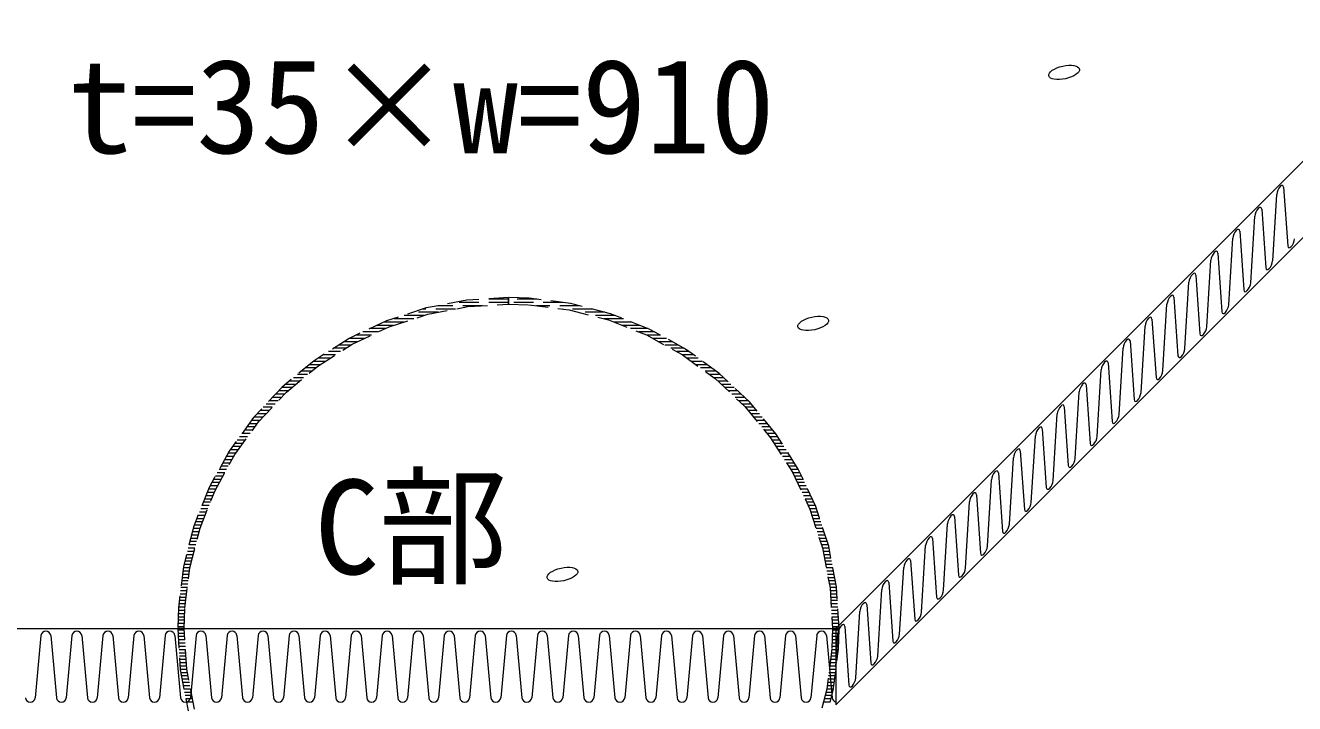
# Model space of a CAD drawing. Units: millimetres, scale not verified. Extents: x -840 to 840, y -594 to 594.
# Drawn here: x -58.6 to 96.5, y 79.2 to 162 of the extents above; entities that cross this region are included whole.
import ezdxf
from ezdxf.enums import TextEntityAlignment as Align

# ---------------------------------------------------------------- set-up
doc = ezdxf.new("R2010")
doc.units = ezdxf.units.MM
doc.header["$LTSCALE"] = 2
doc.linetypes.add('DASHED1', pattern=[1.8, 1.2, -0.6])
for name, color, linetype, lineweight in [('0-2_断熱材', 4, 'Continuous', 9), ('0-4_部材(ﾋﾞｽ類)', 7, 'Continuous', 9), ('0-8_文字', 5, 'Continuous', 9), ('1-0_かくれ線', 5, 'DASHED1', 9)]:
    doc.layers.add(name, color=color, linetype=linetype, lineweight=lineweight)
doc.styles.add('ＭＳ ゴシック', font='')
doc.styles.get('ＭＳ ゴシック').set_extended_font_data('MS Gothic')

msp = doc.modelspace()

# ---------------------------------------------------------------- linework, layer by layer
at = {"layer": '0-2_断熱材', "color": 7}
for p, q in [((40.438, 88.412), (121.52, 169.494)), ((40.438, 79.079), (121.119, 159.759)), ((-405.562, 88.412), (40.438, 88.412)), ((40.438, 88.412), (40.438, 79.079))]:
    msp.add_line(p, q, dxfattribs=at)
at = {"layer": '0-2_断熱材'}
for p, q in [((93.799, 133.293), (94.291, 141.41)), ((95.137, 142.271), (95.633, 135.113)), ((92.457, 139.591), (92.952, 132.433)), ((91.119, 130.613), (91.611, 138.73)), ((89.776, 136.91), (90.272, 129.752)), ((88.439, 127.933), (88.93, 136.05)), ((85.758, 125.252), (86.25, 133.369)), ((87.096, 134.23), (87.591, 127.072)), ((83.078, 122.572), (83.57, 130.689)), ((84.415, 131.55), (84.911, 124.392)), ((81.735, 128.869), (82.231, 121.711)), ((80.398, 119.891), (80.889, 128.009)), ((79.055, 126.189), (79.55, 119.031)), ((77.717, 117.211), (78.209, 125.328)), ((75.037, 114.531), (75.528, 122.648)), ((76.374, 123.508), (76.87, 116.35)), ((72.356, 111.85), (72.848, 119.967)), ((73.694, 120.828), (74.19, 113.67)), ((71.014, 118.148), (71.509, 110.99)), ((69.676, 109.17), (70.168, 117.287)), ((68.333, 115.467), (68.829, 108.309)), ((66.996, 106.49), (67.487, 114.607)), ((64.315, 103.809), (64.807, 111.926)), ((65.653, 112.787), (66.149, 105.629)), ((62.973, 110.107), (63.468, 102.949)), ((61.635, 101.129), (62.127, 109.246)), ((60.292, 107.426), (60.788, 100.268)), ((58.955, 98.449), (59.446, 106.566)), ((56.274, 95.768), (56.766, 103.885)), ((57.612, 104.746), (58.108, 97.588)), ((53.594, 93.088), (54.086, 101.205)), ((54.932, 102.066), (55.427, 94.908)), ((52.251, 99.385), (52.747, 92.227)), ((50.914, 90.408), (51.405, 98.525)), ((49.571, 96.705), (50.066, 89.547)), ((48.233, 87.727), (48.725, 95.844)), ((45.553, 85.047), (46.045, 93.164)), ((46.89, 94.025), (47.386, 86.867)), ((42.873, 82.366), (43.364, 90.484)), ((44.21, 91.344), (44.706, 84.186)), ((41.53, 88.664), (42.025, 81.506)), ((-56.67, 87.541), (-57.364, 79.949)), ((-55.469, 87.541), (-54.775, 79.949)), ((-52.88, 87.541), (-53.573, 79.949)), ((-51.678, 87.541), (-50.984, 79.949)), ((-49.089, 87.541), (-49.783, 79.949)), ((-47.887, 87.541), (-47.194, 79.949)), ((-45.299, 87.541), (-45.992, 79.949)), ((-44.097, 87.541), (-43.403, 79.949)), ((-41.508, 87.541), (-42.201, 79.949)), ((-40.306, 87.541), (-39.613, 79.949)), ((-37.717, 87.541), (-38.411, 79.949)), ((-36.516, 87.541), (-35.822, 79.949)), ((-33.927, 87.541), (-34.62, 79.949)), ((-32.725, 87.541), (-32.032, 79.949)), ((-30.136, 87.541), (-30.83, 79.949)), ((-28.934, 87.541), (-28.241, 79.949)), ((-26.346, 87.541), (-27.039, 79.949)), ((-25.144, 87.541), (-24.45, 79.949)), ((-22.555, 87.541), (-23.248, 79.949)), ((-21.353, 87.541), (-20.66, 79.949)), ((-18.764, 87.541), (-19.458, 79.949)), ((-17.563, 87.541), (-16.869, 79.949)), ((-14.974, 87.541), (-15.667, 79.949)), ((-13.772, 87.541), (-13.079, 79.949)), ((-11.183, 87.541), (-11.877, 79.949)), ((-9.981, 87.541), (-9.288, 79.949)), ((-7.393, 87.541), (-8.086, 79.949)), ((-6.191, 87.541), (-5.497, 79.949)), ((-3.602, 87.541), (-4.295, 79.949)), ((-2.4, 87.541), (-1.707, 79.949)), ((0.189, 87.541), (-0.505, 79.949)), ((1.39, 87.541), (2.084, 79.949)), ((3.979, 87.541), (3.286, 79.949)), ((5.181, 87.541), (5.874, 79.949)), ((7.77, 87.541), (7.076, 79.949)), ((8.972, 87.541), (9.665, 79.949)), ((11.56, 87.541), (10.867, 79.949)), ((12.762, 87.541), (13.456, 79.949)), ((15.351, 87.541), (14.657, 79.949)), ((16.553, 87.541), (17.246, 79.949)), ((19.142, 87.541), (18.448, 79.949)), ((20.343, 87.541), (21.037, 79.949)), ((22.932, 87.541), (22.239, 79.949)), ((24.134, 87.541), (24.827, 79.949)), ((26.723, 87.541), (26.029, 79.949)), ((27.925, 87.541), (28.618, 79.949)), ((30.513, 87.541), (29.82, 79.949)), ((31.715, 87.541), (32.409, 79.949)), ((34.304, 87.541), (33.61, 79.949)), ((35.506, 87.541), (36.199, 79.949)), ((38.095, 87.541), (37.401, 79.949)), ((39.296, 87.541), (39.99, 79.949)), ((40.438, 83.745), (40.684, 87.803))]:
    msp.add_line(p, q, dxfattribs=at)
for centre, start, end in [((-56.069, 87.485), 5.35135, 174.64865), ((-52.279, 87.485), 5.35135, 174.64865), ((-48.488, 87.485), 5.35135, 174.64865), ((-44.698, 87.485), 5.35135, 174.64865), ((-40.907, 87.485), 5.35135, 174.64865), ((-37.116, 87.485), 5.35135, 174.64865), ((-33.326, 87.485), 5.35135, 174.64865), ((-29.535, 87.485), 5.35135, 174.64865), ((-25.745, 87.485), 5.35135, 174.64865), ((-21.954, 87.485), 5.35135, 174.64865), ((-18.163, 87.485), 5.35135, 174.64865), ((-14.373, 87.485), 5.35135, 174.64865), ((-10.582, 87.485), 5.35135, 174.64865), ((-6.792, 87.485), 5.35135, 174.64865), ((-3.001, 87.485), 5.35135, 174.64865), ((0.789, 87.485), 5.35135, 174.64865), ((4.58, 87.485), 5.35135, 174.64865), ((8.371, 87.485), 5.35135, 174.64865), ((12.161, 87.485), 5.35135, 174.64865), ((15.952, 87.485), 5.35135, 174.64865), ((19.742, 87.485), 5.35135, 174.64865), ((23.533, 87.485), 5.35135, 174.64865), ((27.324, 87.485), 5.35135, 174.64865), ((31.114, 87.485), 5.35135, 174.64865), ((34.905, 87.485), 5.35135, 174.64865), ((38.695, 87.485), 5.35135, 174.64865), ((-57.965, 80.006), 185.35135, 354.64865), ((-54.174, 80.006), 185.35135, 354.64865), ((-50.384, 80.006), 185.35135, 354.64865), ((-46.593, 80.006), 185.35135, 354.64865), ((-42.802, 80.006), 185.35135, 354.64865), ((-39.012, 80.006), 185.35135, 354.64865), ((-35.221, 80.006), 185.35135, 354.64865), ((-31.431, 80.006), 185.35135, 354.64865), ((-27.64, 80.006), 185.35135, 354.64865), ((-23.849, 80.006), 185.35135, 354.64865), ((-20.059, 80.006), 185.35135, 354.64865), ((-16.268, 80.006), 185.35135, 354.64865), ((-12.478, 80.006), 185.35135, 354.64865), ((-8.687, 80.006), 185.35135, 354.64865), ((-4.896, 80.006), 185.35135, 354.64865), ((-1.106, 80.006), 185.35135, 354.64865), ((2.685, 80.006), 185.35135, 354.64865), ((6.475, 80.006), 185.35135, 354.64865), ((10.266, 80.006), 185.35135, 354.64865), ((14.057, 80.006), 185.35135, 354.64865), ((17.847, 80.006), 185.35135, 354.64865), ((21.638, 80.006), 185.35135, 354.64865), ((25.428, 80.006), 185.35135, 354.64865), ((29.219, 80.006), 185.35135, 354.64865), ((33.01, 80.006), 185.35135, 354.64865), ((36.8, 80.006), 185.35135, 354.64865), ((40.591, 80.006), 185.35135, 255.34695)]:
    msp.add_arc(centre, 0.604, start, end, dxfattribs=at)
for centre, major_axis in [((94.715, 141.761), (-0.302, -0.729)), ((92.034, 139.081), (-0.302, -0.729)), ((89.354, 136.401), (-0.302, -0.729)), ((96.055, 135.623), (0.302, 0.729)), ((86.674, 133.72), (-0.302, -0.729)), ((83.993, 131.04), (-0.302, -0.729)), ((93.374, 132.942), (0.302, 0.729)), ((90.694, 130.262), (0.302, 0.729)), ((81.313, 128.36), (-0.302, -0.729)), ((88.014, 127.581), (0.302, 0.729)), ((78.632, 125.679), (-0.302, -0.729)), ((85.333, 124.901), (0.302, 0.729)), ((75.952, 122.999), (-0.302, -0.729)), ((82.653, 122.221), (0.302, 0.729)), ((73.272, 120.319), (-0.302, -0.729)), ((79.973, 119.54), (0.302, 0.729)), ((70.591, 117.638), (-0.302, -0.729)), ((77.292, 116.86), (0.302, 0.729)), ((67.911, 114.958), (-0.302, -0.729)), ((74.612, 114.18), (0.302, 0.729)), ((65.231, 112.277), (-0.302, -0.729)), ((71.932, 111.499), (0.302, 0.729)), ((62.55, 109.597), (-0.302, -0.729)), ((69.251, 108.819), (0.302, 0.729)), ((59.87, 106.917), (-0.302, -0.729)), ((66.571, 106.139), (0.302, 0.729)), ((57.19, 104.236), (-0.302, -0.729)), ((54.509, 101.556), (-0.302, -0.729)), ((63.891, 103.458), (0.302, 0.729)), ((61.21, 100.778), (0.302, 0.729)), ((51.829, 98.876), (-0.302, -0.729)), ((58.53, 98.098), (0.302, 0.729)), ((49.149, 96.195), (-0.302, -0.729)), ((55.849, 95.417), (0.302, 0.729)), ((46.468, 93.515), (-0.302, -0.729)), ((53.169, 92.737), (0.302, 0.729)), ((43.788, 90.835), (-0.302, -0.729)), ((50.489, 90.056), (0.302, 0.729)), ((41.107, 88.154), (-0.302, -0.729)), ((47.808, 87.376), (0.302, 0.729)), ((45.128, 84.696), (0.302, 0.729)), ((42.448, 82.015), (0.302, 0.729))]:
    msp.add_ellipse(centre, major_axis=major_axis, ratio=0.414214, start_param=2.5013292, end_param=5.3772491, dxfattribs=at)
at = {"layer": '0-4_部材(ﾋﾞｽ類)'}
for centre in [(68.32, 156.294), (37.679, 125.653), (7.038, 95.012)]:
    msp.add_ellipse(centre, major_axis=(-1.871, -0.415), ratio=0.414214, dxfattribs=at)
at = {"layer": '1-0_かくれ線', "color": 3}
for p, q in [((-6.034, 127.412), (-10.011, 127.412)), ((-2.741, 127.812), (-8.198, 127.812)), ((0.438, 128.212), (-6.101, 128.212)), ((0.438, 128.612), (-2.741, 128.612)), ((3.927, 128.612), (0.438, 128.612)), ((7.093, 128.212), (0.438, 128.212)), ((9.116, 127.812), (3.889, 127.812)), ((10.674, 127.412), (7.056, 127.412)), ((-12.352, 125.812), (-14.78, 125.812)), ((-11.121, 126.212), (-13.705, 126.212)), ((-9.89, 126.612), (-12.474, 126.612)), ((-8.13, 127.012), (-11.243, 127.012)), ((12.232, 127.012), (9.021, 127.012)), ((13.485, 126.612), (10.579, 126.612)), ((14.495, 126.212), (12.137, 126.212)), ((15.505, 125.812), (13.336, 125.812)), ((-16.305, 124.212), (-18.181, 124.212)), ((-15.455, 124.612), (-17.331, 124.612)), ((-14.605, 125.012), (-16.481, 125.012)), ((-13.583, 125.412), (-15.631, 125.412)), ((16.516, 125.412), (14.347, 125.412)), ((17.526, 125.012), (15.357, 125.012)), ((18.285, 124.612), (16.367, 124.612)), ((19.013, 124.212), (17.356, 124.212)), ((-19.43, 122.612), (-20.92, 122.612)), ((-18.8, 123.012), (-20.29, 123.012)), ((-18.006, 123.412), (-19.659, 123.412)), ((-17.156, 123.812), (-19.029, 123.812)), ((19.741, 123.812), (18.083, 123.812)), ((20.468, 123.412), (18.811, 123.412)), ((21.196, 123.012), (19.538, 123.012)), ((21.923, 122.612), (20.266, 122.612)), ((-21.951, 121.012), (-23.41, 121.012)), ((-21.321, 121.412), (-22.811, 121.412)), ((-20.691, 121.812), (-22.181, 121.812)), ((-20.06, 122.212), (-21.55, 122.212)), ((22.513, 122.212), (20.994, 122.212)), ((23.064, 121.812), (21.706, 121.812)), ((23.614, 121.412), (22.256, 121.412)), ((24.165, 121.012), (22.807, 121.012)), ((-24.092, 119.412), (-25.344, 119.412)), ((-23.608, 119.812), (-24.861, 119.812)), ((-23.125, 120.212), (-24.377, 120.212)), ((-22.582, 120.612), (-23.894, 120.612)), ((24.716, 120.612), (23.357, 120.612)), ((25.266, 120.212), (23.908, 120.212)), ((25.817, 119.812), (24.458, 119.812)), ((26.327, 119.412), (25.009, 119.412)), ((-25.542, 118.212), (-26.795, 118.212)), ((-25.059, 118.612), (-26.311, 118.612)), ((-24.575, 119.012), (-25.828, 119.012)), ((26.753, 119.012), (25.559, 119.012)), ((27.179, 118.612), (26.013, 118.612)), ((27.605, 118.212), (26.439, 118.212)), ((-27.297, 116.612), (-28.392, 116.612)), ((-26.921, 117.012), (-28.016, 117.012)), ((-26.509, 117.412), (-27.641, 117.412)), ((-26.026, 117.812), (-27.265, 117.812)), ((28.031, 117.812), (26.865, 117.812)), ((28.457, 117.412), (27.291, 117.412)), ((28.883, 117.012), (27.716, 117.012)), ((29.309, 116.612), (28.142, 116.612)), ((-28.799, 115.012), (-29.894, 115.012)), ((-28.423, 115.412), (-29.519, 115.412)), ((-28.048, 115.812), (-29.143, 115.812)), ((-27.672, 116.212), (-28.767, 116.212)), ((29.735, 116.212), (28.568, 116.212)), ((30.1, 115.812), (28.994, 115.812)), ((30.431, 115.412), (29.395, 115.412)), ((30.762, 115.012), (29.726, 115.012)), ((-30.25, 113.412), (-31.237, 113.412)), ((-29.926, 113.812), (-30.946, 113.812)), ((-29.55, 114.212), (-30.646, 114.212)), ((-29.175, 114.612), (-30.27, 114.612)), ((31.093, 114.612), (30.056, 114.612)), ((31.424, 114.212), (30.387, 114.212)), ((31.754, 113.812), (30.718, 113.812)), ((32.085, 113.412), (31.049, 113.412)), ((-31.413, 111.812), (-32.399, 111.812)), ((-31.122, 112.212), (-32.109, 112.212)), ((-30.831, 112.612), (-31.818, 112.612)), ((-30.541, 113.012), (-31.528, 113.012)), ((32.416, 113.012), (31.38, 113.012)), ((32.747, 112.612), (31.711, 112.612)), ((33.078, 112.212), (32.042, 112.212)), ((33.342, 111.812), (32.373, 111.812)), ((-32.575, 110.212), (-33.562, 110.212)), ((-32.284, 110.612), (-33.271, 110.612)), ((-31.994, 111.012), (-32.981, 111.012)), ((-31.703, 111.412), (-32.69, 111.412)), ((33.596, 111.412), (32.65, 111.412)), ((33.85, 111.012), (32.904, 111.012)), ((34.104, 110.612), (33.158, 110.612)), ((34.358, 110.212), (33.412, 110.212)), ((-33.557, 108.612), (-34.469, 108.612)), ((-33.337, 109.012), (-34.249, 109.012)), ((-33.118, 109.412), (-34.029, 109.412)), ((-32.866, 109.812), (-33.809, 109.812)), ((34.611, 109.812), (33.666, 109.812)), ((34.865, 109.412), (33.92, 109.412)), ((35.119, 109.012), (34.174, 109.012)), ((35.373, 108.612), (34.427, 108.612)), ((-34.437, 107.012), (-35.348, 107.012)), ((-34.217, 107.412), (-35.128, 107.412)), ((-33.997, 107.812), (-34.908, 107.812)), ((-33.777, 108.212), (-34.688, 108.212)), ((35.627, 108.212), (34.681, 108.212)), ((35.87, 107.812), (34.935, 107.812)), ((36.059, 107.412), (35.176, 107.412)), ((36.247, 107.012), (35.364, 107.012)), ((-35.097, 105.812), (-36.008, 105.812)), ((-34.877, 106.212), (-35.788, 106.212)), ((-34.657, 106.612), (-35.568, 106.612)), ((36.435, 106.612), (35.553, 106.612)), ((36.623, 106.212), (35.741, 106.212)), ((36.812, 105.812), (35.929, 105.812)), ((-35.813, 104.212), (-36.672, 104.212)), ((-35.655, 104.612), (-36.513, 104.612)), ((-35.496, 105.012), (-36.355, 105.012)), ((-35.317, 105.412), (-36.197, 105.412)), ((37, 105.412), (36.117, 105.412)), ((37.188, 105.012), (36.306, 105.012)), ((37.376, 104.612), (36.494, 104.612)), ((37.564, 104.212), (36.682, 104.212)), ((-36.447, 102.612), (-37.305, 102.612)), ((-36.288, 103.012), (-37.147, 103.012)), ((-36.13, 103.412), (-36.989, 103.412)), ((-35.971, 103.812), (-36.83, 103.812)), ((37.753, 103.812), (36.87, 103.812)), ((37.941, 103.412), (37.059, 103.412)), ((38.089, 103.012), (37.247, 103.012)), ((38.219, 102.612), (37.38, 102.612)), ((-37.08, 101.012), (-37.939, 101.012)), ((-36.922, 101.412), (-37.78, 101.412)), ((-36.763, 101.812), (-37.622, 101.812)), ((-36.605, 102.212), (-37.464, 102.212)), ((38.349, 102.212), (37.51, 102.212)), ((38.479, 101.812), (37.64, 101.812)), ((38.609, 101.412), (37.77, 101.412)), ((38.739, 101.012), (37.9, 101.012)), ((-37.541, 99.412), (-38.366, 99.412)), ((-37.439, 99.812), (-38.263, 99.812)), ((-37.336, 100.212), (-38.16, 100.212)), ((-37.233, 100.612), (-38.058, 100.612)), ((38.869, 100.612), (38.03, 100.612)), ((38.999, 100.212), (38.16, 100.212)), ((39.129, 99.812), (38.29, 99.812)), ((39.259, 99.412), (38.42, 99.412)), ((-37.952, 97.812), (-38.777, 97.812)), ((-37.85, 98.212), (-38.674, 98.212)), ((-37.747, 98.612), (-38.571, 98.612)), ((-37.644, 99.012), (-38.468, 99.012)), ((39.389, 99.012), (38.55, 99.012)), ((39.519, 98.612), (38.68, 98.612)), ((39.616, 98.212), (38.803, 98.212)), ((39.692, 97.812), (38.879, 97.812)), ((-38.363, 96.212), (-39.187, 96.212)), ((-38.26, 96.612), (-39.085, 96.612)), ((-38.158, 97.012), (-38.982, 97.012)), ((-38.055, 97.412), (-38.879, 97.412)), ((39.769, 97.412), (38.956, 97.412)), ((39.845, 97.012), (39.032, 97.012)), ((39.921, 96.612), (39.108, 96.612)), ((39.997, 96.212), (39.185, 96.212)), ((-38.615, 94.612), (-39.419, 94.612)), ((-38.564, 95.012), (-39.369, 95.012)), ((-38.514, 95.412), (-39.318, 95.412)), ((-38.463, 95.812), (-39.268, 95.812)), ((40.074, 95.812), (39.261, 95.812)), ((40.15, 95.412), (39.337, 95.412)), ((40.226, 95.012), (39.414, 95.012)), ((40.303, 94.612), (39.49, 94.612)), ((-38.766, 93.412), (-39.571, 93.412)), ((-38.716, 93.812), (-39.521, 93.812)), ((-38.665, 94.212), (-39.47, 94.212)), ((40.379, 94.212), (39.566, 94.212)), ((40.455, 93.812), (39.642, 93.812)), ((40.523, 93.412), (39.719, 93.412)), ((-38.968, 91.812), (-39.773, 91.812)), ((-38.918, 92.212), (-39.723, 92.212)), ((-38.867, 92.612), (-39.672, 92.612)), ((-38.817, 93.012), (-39.622, 93.012)), ((40.549, 93.012), (39.749, 93.012)), ((40.574, 92.612), (39.774, 92.612)), ((40.599, 92.212), (39.799, 92.212)), ((40.624, 91.812), (39.824, 91.812)), ((-39.105, 90.212), (-39.905, 90.212)), ((-39.093, 90.612), (-39.893, 90.612)), ((-39.069, 91.012), (-39.874, 91.012)), ((-39.019, 91.412), (-39.824, 91.412)), ((40.649, 91.412), (39.849, 91.412)), ((40.674, 91.012), (39.874, 91.012)), ((40.7, 90.612), (39.9, 90.612)), ((40.725, 90.212), (39.925, 90.212)), ((-39.156, 88.612), (-39.956, 88.612)), ((-39.143, 89.012), (-39.943, 89.012)), ((-39.131, 89.412), (-39.931, 89.412)), ((-39.118, 89.812), (-39.918, 89.812)), ((40.75, 89.812), (39.95, 89.812)), ((40.775, 89.412), (39.975, 89.412)), ((40.8, 89.012), (40, 89.012)), ((40.825, 88.612), (40.025, 88.612)), ((-39.149, 88.212), (-39.949, 88.212)), ((-39.124, 87.812), (-39.924, 87.812)), ((-39.099, 87.412), (-39.899, 87.412)), ((-39.074, 87.012), (-39.874, 87.012)), ((40.794, 87.012), (39.994, 87.012)), ((40.807, 87.412), (40.007, 87.412)), ((40.819, 87.812), (40.019, 87.812)), ((40.832, 88.212), (40.032, 88.212)), ((-39.049, 86.612), (-39.849, 86.612)), ((-39.024, 86.212), (-39.824, 86.212)), ((-38.998, 85.812), (-39.798, 85.812)), ((-38.973, 85.412), (-39.773, 85.412)), ((40.7, 85.412), (39.895, 85.412)), ((40.75, 85.812), (39.946, 85.812)), ((40.769, 86.212), (39.969, 86.212)), ((40.781, 86.612), (39.981, 86.612)), ((-38.948, 85.012), (-39.748, 85.012)), ((-38.923, 84.612), (-39.723, 84.612)), ((-38.898, 84.212), (-39.698, 84.212)), ((-38.873, 83.812), (-39.673, 83.812)), ((40.498, 83.812), (39.693, 83.812)), ((40.548, 84.212), (39.743, 84.212)), ((40.599, 84.612), (39.794, 84.612)), ((40.649, 85.012), (39.845, 85.012)), ((-38.843, 83.412), (-39.647, 83.412)), ((-38.766, 83.012), (-39.579, 83.012)), ((-38.69, 82.612), (-39.503, 82.612)), ((-38.614, 82.212), (-39.427, 82.212)), ((40.296, 82.212), (39.491, 82.212)), ((40.346, 82.612), (39.541, 82.612)), ((40.397, 83.012), (39.592, 83.012)), ((40.447, 83.412), (39.642, 83.412)), ((-38.537, 81.812), (-39.35, 81.812)), ((-38.461, 81.412), (-39.274, 81.412)), ((-38.385, 81.012), (-39.198, 81.012)), ((40.144, 81.012), (39.339, 81.012)), ((40.194, 81.412), (39.39, 81.412)), ((40.245, 81.812), (39.44, 81.812)), ((-38.309, 80.612), (-39.121, 80.612)), ((-38.232, 80.212), (-39.045, 80.212)), ((-38.156, 79.812), (-38.969, 79.812)), ((-38.08, 79.412), (-38.892, 79.412)), ((39.755, 79.412), (38.931, 79.412)), ((39.858, 79.812), (39.034, 79.812)), ((39.961, 80.212), (39.136, 80.212)), ((40.063, 80.612), (39.239, 80.612))]:
    msp.add_line(p, q, dxfattribs=at)
for points in [[(0.438, 128.812), (-4.625, 128.493), (-9.609, 127.543), (-14.434, 125.975), (-19.025, 123.815), (-23.308, 121.096), (-27.218, 117.862), (-30.691, 114.164), (-33.673, 110.059), (-36.117, 105.613), (-37.985, 100.896), (-39.246, 95.982), (-39.882, 90.949), (-39.962, 88.412), (-39.162, 88.412), (-39.084, 90.898), (-38.461, 95.832), (-37.224, 100.649), (-35.393, 105.273), (-32.997, 109.631), (-30.074, 113.654), (-26.67, 117.279), (-22.838, 120.449), (-18.639, 123.114), (-14.14, 125.231), (-9.41, 126.768), (-4.525, 127.7), (0.438, 128.012)], [(40.838, 88.412), (40.519, 93.475), (39.569, 98.459), (38.001, 103.284), (35.841, 107.875), (33.122, 112.159), (29.888, 116.068), (26.19, 119.541), (22.085, 122.523), (17.64, 124.967), (12.922, 126.835), (8.008, 128.096), (2.975, 128.732), (0.438, 128.812), (0.438, 128.012), (2.925, 127.934), (7.858, 127.311), (12.675, 126.074), (17.299, 124.243), (21.657, 121.847), (25.68, 118.924), (29.305, 115.52), (32.475, 111.688), (35.14, 107.489), (37.257, 102.99), (38.794, 98.26), (39.726, 93.375), (40.038, 88.412)]]:
    msp.add_lwpolyline(points, close=True, dxfattribs=at)
for points in [[(-37.918, 78.564), (-38.85, 83.449), (-39.162, 88.412), (-39.962, 88.412), (-39.643, 83.349), (-38.693, 78.365)], [(38.861, 75.928), (40.122, 80.842), (40.758, 85.875), (40.838, 88.412), (40.038, 88.412), (39.96, 85.925), (39.337, 80.992), (38.1, 76.175)]]:
    msp.add_lwpolyline(points, dxfattribs=at)

# ---------------------------------------------------------------- texts
at = {"layer": '0-8_文字', "color": 7, "style": 'ＭＳ ゴシック'}
for s, p in [('NBCボード t=35×w=910', (-132.017, 142.961)), ('C部', (-23.237, 91.58))]:
    msp.add_text(s, height=11.54, dxfattribs=at).set_placement(p, align=Align.BOTTOM_LEFT)

doc.saveas('drawing.dxf')
